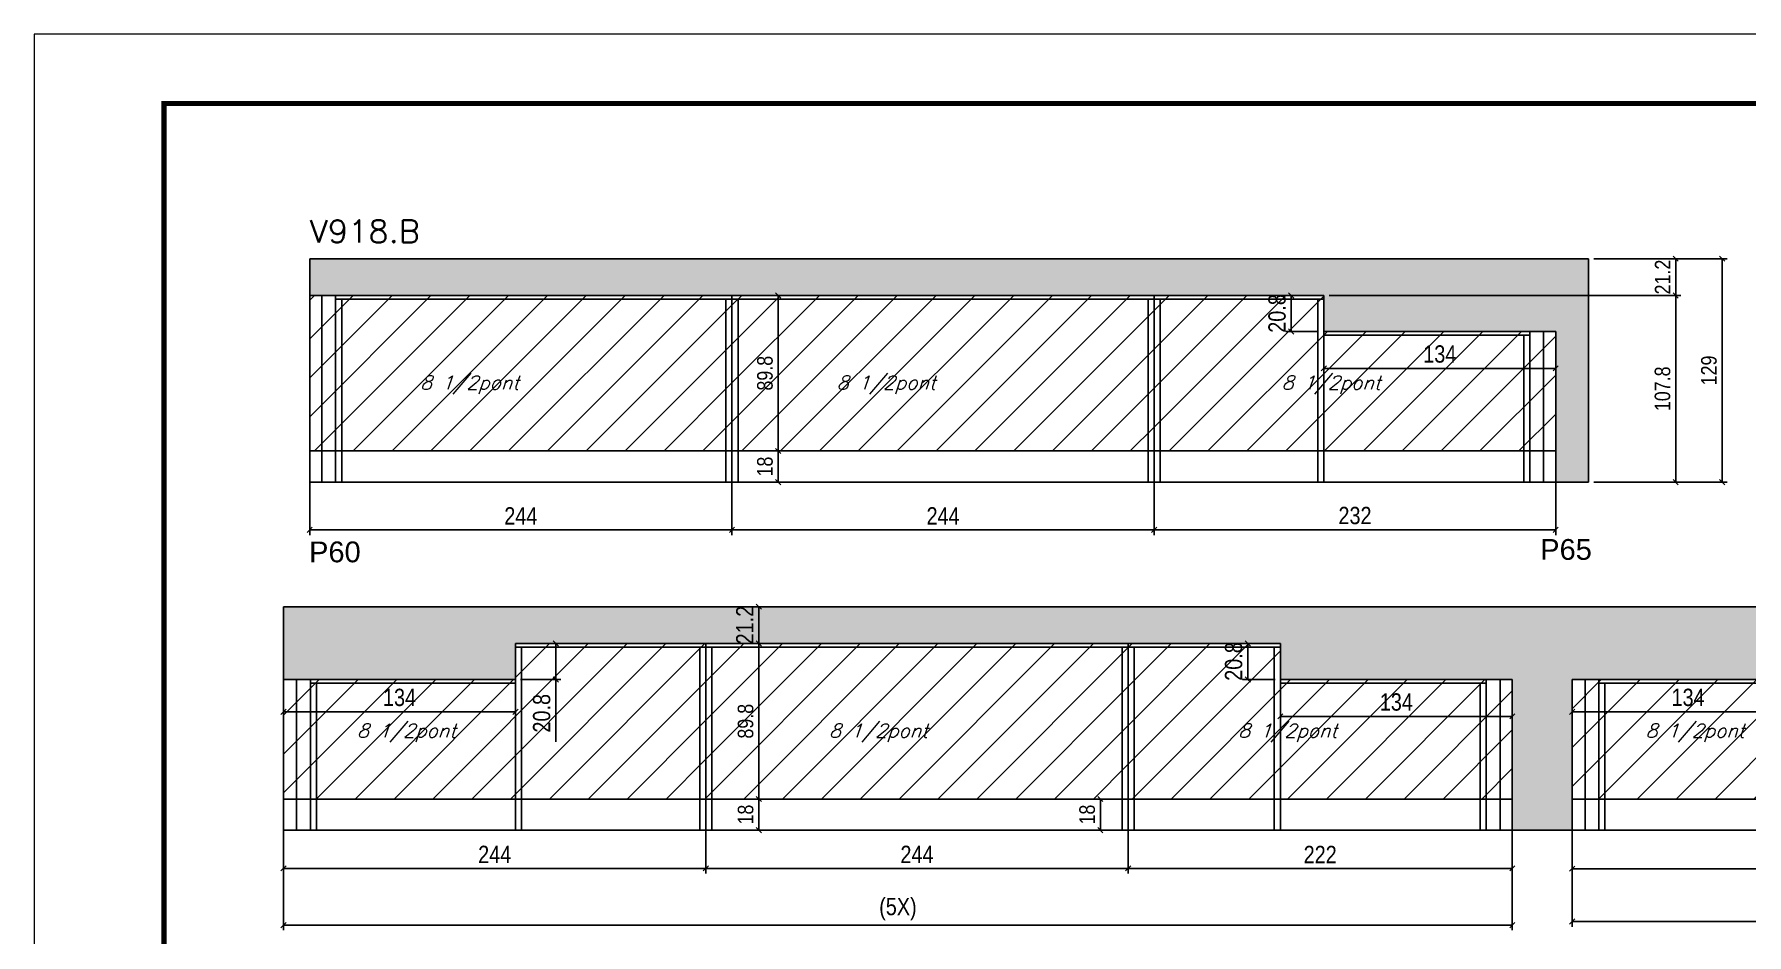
# Model space of a CAD drawing. Extents: x -20960 to -5926, y -2106 to 21915.
# Drawn here: x -12207 to -11217, y 14504 to 15024 of the extents above; entities that cross this region are included whole.
import ezdxf

# ---------------------------------------------------------------- set-up
doc = ezdxf.new("R2010")
doc.units = 0
doc.linetypes.add('DASHED', pattern=[0.75, 0.5, -0.25])
for name, color, linetype in [('5', 5, 'Continuous'), ('COTA', 241, 'Continuous'), ('Painéis', 200, 'Continuous'), ('Reaproveitamento', 251, 'Continuous'), ('SARR_2.2x7', 40, 'Continuous'), ('SARR_3.5x7', 81, 'Continuous'), ('texto', 7, 'Continuous')]:
    doc.layers.add(name, color=color, linetype=linetype)
for name, color, linetype, lineweight in [('Folhas', 255, 'Continuous', 9), ('SARRAFO DE PRESSAO', 251, 'DASHED', 9), ('Texto Seção', 7, 'Continuous', 15)]:
    doc.layers.add(name, color=color, linetype=linetype, lineweight=lineweight)
doc.styles.add('COTA TECNICA', font='techl___.ttf', dxfattribs={"height": 10})
doc.styles.add('COTA TECNICA-50', font='techl___.ttf', dxfattribs={"height": 9})
doc.styles.add('REGUA-120', font='ROMANS.shx', dxfattribs={"height": 15})
doc.styles.add('Romans', font='romans.shx')
doc.styles.get("Standard").update_dxf_attribs({"font": 'arial.ttf'})
doc.dimstyles.new('COTA PAINEL-50', dxfattribs={"dimtxt": 9, "dimasz": 3, "dimexe": 3, "dimexo": 3, "dimgap": 3, "dimtad": 1, "dimdec": 1, "dimzin": 12, "dimdsep": 46, "dimtxsty": 'COTA TECNICA-50', "dimblk1": 'OBLIQUE', "dimblk2": 'OBLIQUE', "dimsah": 1, "dimcen": 0.9, "dimclrd": 4, "dimclre": 4, "dimclrt": 240, "dimadec": 1, "dimazin": 3, "dimtfac": 1, "dimtdec": 1, "dimtmove": 0, "dimatfit": 3, "dimfxl": 1, "dimtolj": 1, "dimtzin": 12, "dimarcsym": 0})
doc.dimstyles.new('PAINEL', dxfattribs={"dimtxt": 10, "dimasz": 3, "dimexe": 3, "dimexo": 3, "dimgap": 3, "dimtad": 1, "dimdec": 1, "dimzin": 12, "dimdsep": 46, "dimtxsty": 'COTA TECNICA', "dimblk1": 'OBLIQUE', "dimblk2": 'OBLIQUE', "dimsah": 1, "dimcen": 0.9, "dimclrd": 4, "dimclre": 4, "dimclrt": 240, "dimadec": 1, "dimazin": 3, "dimtfac": 1, "dimtdec": 1, "dimtmove": 0, "dimatfit": 3, "dimfxl": 1, "dimtolj": 1, "dimtzin": 12, "dimarcsym": 0})

# ---------------------------------------------------------------- blocks, each defined once
blk = doc.blocks.new('9999999999')
at = {"layer": 'Folhas'}
blk.add_lwpolyline([(98138.98, 34190.21), (99623.98, 34190.21), (99623.98, 35240.21), (98138.98, 35240.21)], close=True, dxfattribs=at)
at = {"layer": 'Folhas', "color": 30, "const_width": 3}
blk.add_lwpolyline([(98213.98, 34230.21), (99583.98, 34230.21), (99583.98, 35200.21), (98213.98, 35200.21)], close=True, dxfattribs=at)
blk = doc.blocks.new('_Oblique')
at = {"color": 0, "linetype": 'ByBlock', "lineweight": -2}
blk.add_line((-0.5, -0.5), (0.5, 0.5), dxfattribs=at)
blk = doc.blocks.new('*D622')
at = {"layer": 'COTA', "color": 4, "lineweight": -2, "ltscale": 25, "transparency": 16777216}
for p, q in [((-11803.84, 14784.37), (-11803.84, 14734.83)), ((-12047.84, 14780.37), (-12047.84, 14734.83)), ((-12047.84, 14737.83), (-11803.84, 14737.83))]:
    blk.add_line(p, q, dxfattribs=at)
at = {"layer": 'Defpoints', "color": 0, "ltscale": 25, "transparency": 16777216}
for p in [(-11803.84, 14787.37), (-12047.84, 14783.37), (-11803.84, 14737.83)]:
    blk.add_point(p, dxfattribs=at)
at = {"layer": 'COTA', "color": 4, "lineweight": -2, "ltscale": 25, "transparency": 16777216, "xscale": 3, "yscale": 3, "zscale": 3, "rotation": 180}
blk.add_blockref('_Oblique', (-12047.84, 14737.83), dxfattribs=at)
at = {"layer": 'COTA', "color": 4, "lineweight": -2, "ltscale": 25, "transparency": 16777216, "xscale": 3, "yscale": 3, "zscale": 3}
blk.add_blockref('_Oblique', (-11803.84, 14737.83), dxfattribs=at)
at = {"layer": 'COTA', "color": 240, "ltscale": 25, "transparency": 16777216, "insert": (-11925.84, 14745.91), "char_height": 10, "attachment_point": 5, "style": 'COTA TECNICA'}
blk.add_mtext('\\A1;244', dxfattribs=at)
blk = doc.blocks.new('*D623')
at = {"layer": 'COTA', "color": 4, "lineweight": -2, "ltscale": 25, "transparency": 16777216}
for p, q in [((-11803.84, 14784.37), (-11803.84, 14734.83)), ((-11559.84, 14784.37), (-11559.84, 14734.83)), ((-11803.84, 14737.83), (-11559.84, 14737.83))]:
    blk.add_line(p, q, dxfattribs=at)
at = {"layer": 'Defpoints', "color": 0, "ltscale": 25, "transparency": 16777216}
for p in [(-11803.84, 14787.37), (-11559.84, 14787.37), (-11559.84, 14737.83)]:
    blk.add_point(p, dxfattribs=at)
at = {"layer": 'COTA', "color": 4, "lineweight": -2, "ltscale": 25, "transparency": 16777216, "xscale": 3, "yscale": 3, "zscale": 3, "rotation": 180}
blk.add_blockref('_Oblique', (-11803.84, 14737.83), dxfattribs=at)
at = {"layer": 'COTA', "color": 4, "lineweight": -2, "ltscale": 25, "transparency": 16777216, "xscale": 3, "yscale": 3, "zscale": 3}
blk.add_blockref('_Oblique', (-11559.84, 14737.83), dxfattribs=at)
at = {"layer": 'COTA', "color": 240, "ltscale": 25, "transparency": 16777216, "insert": (-11681.84, 14745.91), "char_height": 10, "attachment_point": 5, "style": 'COTA TECNICA'}
blk.add_mtext('\\A1;244', dxfattribs=at)
blk = doc.blocks.new('*D624')
at = {"layer": 'COTA', "color": 4, "lineweight": -2, "ltscale": 25, "transparency": 16777216}
for p, q in [((-11559.84, 14784.37), (-11559.84, 14734.83)), ((-11327.84, 14780.37), (-11327.84, 14734.83)), ((-11559.84, 14737.83), (-11327.84, 14737.83))]:
    blk.add_line(p, q, dxfattribs=at)
at = {"layer": 'Defpoints', "color": 0, "ltscale": 25, "transparency": 16777216}
for p in [(-11559.84, 14787.37), (-11327.84, 14783.37), (-11327.84, 14737.83)]:
    blk.add_point(p, dxfattribs=at)
at = {"layer": 'COTA', "color": 4, "lineweight": -2, "ltscale": 25, "transparency": 16777216, "xscale": 3, "yscale": 3, "zscale": 3, "rotation": 180}
blk.add_blockref('_Oblique', (-11559.84, 14737.83), dxfattribs=at)
at = {"layer": 'COTA', "color": 4, "lineweight": -2, "ltscale": 25, "transparency": 16777216, "xscale": 3, "yscale": 3, "zscale": 3}
blk.add_blockref('_Oblique', (-11327.84, 14737.83), dxfattribs=at)
at = {"layer": 'COTA', "color": 240, "ltscale": 25, "transparency": 16777216, "insert": (-11443.84, 14746.05), "char_height": 10, "attachment_point": 5, "style": 'COTA TECNICA'}
blk.add_mtext('\\A1;232', dxfattribs=at)
blk = doc.blocks.new('*D625')
at = {"layer": 'COTA', "color": 4, "lineweight": -2, "ltscale": 25, "transparency": 16777216}
for p, q in [((-12062.94, 14597.45), (-12062.94, 14539.4)), ((-11818.94, 14597.45), (-11818.94, 14539.4)), ((-12062.94, 14542.4), (-11818.94, 14542.4))]:
    blk.add_line(p, q, dxfattribs=at)
at = {"layer": 'Defpoints', "color": 0, "ltscale": 25, "transparency": 16777216}
for p in [(-12062.94, 14600.45), (-11818.94, 14600.45), (-11818.94, 14542.4)]:
    blk.add_point(p, dxfattribs=at)
at = {"layer": 'COTA', "color": 4, "lineweight": -2, "ltscale": 25, "transparency": 16777216, "xscale": 3, "yscale": 3, "zscale": 3, "rotation": 180}
blk.add_blockref('_Oblique', (-12062.94, 14542.4), dxfattribs=at)
at = {"layer": 'COTA', "color": 4, "lineweight": -2, "ltscale": 25, "transparency": 16777216, "xscale": 3, "yscale": 3, "zscale": 3}
blk.add_blockref('_Oblique', (-11818.94, 14542.4), dxfattribs=at)
at = {"layer": 'COTA', "color": 240, "ltscale": 25, "transparency": 16777216, "insert": (-11940.94, 14550.47), "char_height": 10, "attachment_point": 5, "style": 'COTA TECNICA'}
blk.add_mtext('\\A1;244', dxfattribs=at)
blk = doc.blocks.new('*D628')
at = {"layer": 'COTA', "color": 4, "lineweight": -2, "ltscale": 25, "transparency": 16777216}
for p, q in [((-11818.94, 14597.45), (-11818.94, 14539.4)), ((-11574.94, 14597.45), (-11574.94, 14539.4)), ((-11818.94, 14542.4), (-11574.94, 14542.4))]:
    blk.add_line(p, q, dxfattribs=at)
at = {"layer": 'Defpoints', "color": 0, "ltscale": 25, "transparency": 16777216}
for p in [(-11818.94, 14600.45), (-11574.94, 14600.45), (-11574.94, 14542.4)]:
    blk.add_point(p, dxfattribs=at)
at = {"layer": 'COTA', "color": 4, "lineweight": -2, "ltscale": 25, "transparency": 16777216, "xscale": 3, "yscale": 3, "zscale": 3, "rotation": 180}
blk.add_blockref('_Oblique', (-11818.94, 14542.4), dxfattribs=at)
at = {"layer": 'COTA', "color": 4, "lineweight": -2, "ltscale": 25, "transparency": 16777216, "xscale": 3, "yscale": 3, "zscale": 3}
blk.add_blockref('_Oblique', (-11574.94, 14542.4), dxfattribs=at)
at = {"layer": 'COTA', "color": 240, "ltscale": 25, "transparency": 16777216, "insert": (-11696.94, 14550.47), "char_height": 10, "attachment_point": 5, "style": 'COTA TECNICA'}
blk.add_mtext('\\A1;244', dxfattribs=at)
blk = doc.blocks.new('*D629')
at = {"layer": 'COTA', "color": 4, "lineweight": -2, "ltscale": 25, "transparency": 16777216}
for p, q in [((-11461.84, 14849.37), (-11461.84, 14828.08)), ((-11327.84, 14849.37), (-11327.84, 14828.08)), ((-11461.84, 14831.08), (-11327.84, 14831.08))]:
    blk.add_line(p, q, dxfattribs=at)
at = {"layer": 'Defpoints', "color": 0, "ltscale": 25, "transparency": 16777216}
for p in [(-11461.84, 14852.37), (-11327.84, 14852.37), (-11327.84, 14831.08)]:
    blk.add_point(p, dxfattribs=at)
at = {"layer": 'COTA', "color": 4, "lineweight": -2, "ltscale": 25, "transparency": 16777216, "xscale": 3, "yscale": 3, "zscale": 3, "rotation": 180}
blk.add_blockref('_Oblique', (-11461.84, 14831.08), dxfattribs=at)
at = {"layer": 'COTA', "color": 4, "lineweight": -2, "ltscale": 25, "transparency": 16777216, "xscale": 3, "yscale": 3, "zscale": 3}
blk.add_blockref('_Oblique', (-11327.84, 14831.08), dxfattribs=at)
at = {"layer": 'COTA', "color": 240, "ltscale": 25, "transparency": 16777216, "insert": (-11394.84, 14839.3), "char_height": 10, "attachment_point": 5, "style": 'COTA TECNICA'}
blk.add_mtext('\\A1;134', dxfattribs=at)
blk = doc.blocks.new('*D630')
at = {"layer": 'COTA', "color": 4, "lineweight": -2, "ltscale": 25, "transparency": 16777216}
for p, q in [((-12062.94, 14648.45), (-12062.94, 14629.83)), ((-11928.94, 14648.45), (-11928.94, 14629.83)), ((-12062.94, 14632.83), (-11928.94, 14632.83))]:
    blk.add_line(p, q, dxfattribs=at)
at = {"layer": 'Defpoints', "color": 0, "ltscale": 25, "transparency": 16777216}
for p in [(-12062.94, 14651.45), (-11928.94, 14651.45), (-11928.94, 14632.83)]:
    blk.add_point(p, dxfattribs=at)
at = {"layer": 'COTA', "color": 4, "lineweight": -2, "ltscale": 25, "transparency": 16777216, "xscale": 3, "yscale": 3, "zscale": 3, "rotation": 180}
blk.add_blockref('_Oblique', (-12062.94, 14632.83), dxfattribs=at)
at = {"layer": 'COTA', "color": 4, "lineweight": -2, "ltscale": 25, "transparency": 16777216, "xscale": 3, "yscale": 3, "zscale": 3}
blk.add_blockref('_Oblique', (-11928.94, 14632.83), dxfattribs=at)
at = {"layer": 'COTA', "color": 240, "ltscale": 25, "transparency": 16777216, "insert": (-11995.94, 14641.05), "char_height": 10, "attachment_point": 5, "style": 'COTA TECNICA'}
blk.add_mtext('\\A1;134', dxfattribs=at)
blk = doc.blocks.new('*D631')
at = {"layer": 'COTA', "color": 4, "lineweight": -2, "ltscale": 25, "transparency": 16777216}
for p, q in [((-11464.84, 14873.17), (-11483.7, 14873.17)), ((-11480.7, 14873.17), (-11480.7, 14852.37)), ((-11464.84, 14852.37), (-11483.7, 14852.37))]:
    blk.add_line(p, q, dxfattribs=at)
at = {"layer": 'Defpoints', "color": 0, "ltscale": 25, "transparency": 16777216}
for p in [(-11461.84, 14873.17), (-11480.7, 14852.37), (-11461.84, 14852.37)]:
    blk.add_point(p, dxfattribs=at)
at = {"layer": 'COTA', "color": 4, "lineweight": -2, "ltscale": 25, "transparency": 16777216, "xscale": 3, "yscale": 3, "zscale": 3}
for p, rotation in [((-11480.7, 14873.17), 90), ((-11480.7, 14852.37), 270)]:
    blk.add_blockref('_Oblique', p, dxfattribs=dict(at, rotation=rotation))
at = {"layer": 'COTA', "color": 240, "ltscale": 25, "transparency": 16777216, "insert": (-11488.83, 14862.77), "char_height": 10, "attachment_point": 5, "rotation": 90, "style": 'COTA TECNICA'}
blk.add_mtext('\\A1;20.8', dxfattribs=at)
blk = doc.blocks.new('*D632')
at = {"layer": 'COTA', "color": 4, "lineweight": -2, "ltscale": 25, "transparency": 16777216}
for p, q in [((-11925.94, 14672.25), (-11902.63, 14672.25)), ((-11905.63, 14672.25), (-11905.63, 14651.45)), ((-11925.94, 14651.45), (-11902.63, 14651.45)), ((-11905.63, 14651.45), (-11905.63, 14615.41))]:
    blk.add_line(p, q, dxfattribs=at)
at = {"layer": 'Defpoints', "color": 0, "ltscale": 25, "transparency": 16777216}
for p in [(-11928.94, 14672.25), (-11928.94, 14651.45), (-11905.63, 14651.45)]:
    blk.add_point(p, dxfattribs=at)
at = {"layer": 'COTA', "color": 4, "lineweight": -2, "ltscale": 25, "transparency": 16777216, "xscale": 3, "yscale": 3, "zscale": 3}
for p, rotation in [((-11905.63, 14672.25), 90), ((-11905.63, 14651.45), 270)]:
    blk.add_blockref('_Oblique', p, dxfattribs=dict(at, rotation=rotation))
at = {"layer": 'COTA', "color": 240, "ltscale": 25, "transparency": 16777216, "insert": (-11913.76, 14631.93), "char_height": 10, "attachment_point": 5, "rotation": 90, "style": 'COTA TECNICA'}
blk.add_mtext('\\A1;20.8', dxfattribs=at)
blk = doc.blocks.new('*D633')
at = {"layer": 'COTA', "color": 4, "lineweight": -2, "ltscale": 25, "transparency": 16777216}
for p, q in [((-11574.94, 14597.45), (-11574.94, 14539.4)), ((-11352.94, 14561.45), (-11352.94, 14539.4)), ((-11574.94, 14542.4), (-11352.94, 14542.4))]:
    blk.add_line(p, q, dxfattribs=at)
at = {"layer": 'Defpoints', "color": 0, "ltscale": 25, "transparency": 16777216}
for p in [(-11574.94, 14600.45), (-11352.94, 14564.45), (-11352.94, 14542.4)]:
    blk.add_point(p, dxfattribs=at)
at = {"layer": 'COTA', "color": 4, "lineweight": -2, "ltscale": 25, "transparency": 16777216, "xscale": 3, "yscale": 3, "zscale": 3, "rotation": 180}
blk.add_blockref('_Oblique', (-11574.94, 14542.4), dxfattribs=at)
at = {"layer": 'COTA', "color": 4, "lineweight": -2, "ltscale": 25, "transparency": 16777216, "xscale": 3, "yscale": 3, "zscale": 3}
blk.add_blockref('_Oblique', (-11352.94, 14542.4), dxfattribs=at)
at = {"layer": 'COTA', "color": 240, "ltscale": 25, "transparency": 16777216, "insert": (-11463.94, 14550.4), "char_height": 10, "attachment_point": 5, "style": 'COTA TECNICA'}
blk.add_mtext('\\A1;222', dxfattribs=at)
blk = doc.blocks.new('*D634')
at = {"layer": 'COTA', "color": 4, "lineweight": -2, "ltscale": 25, "transparency": 16777216}
for p, q in [((-11486.94, 14648.45), (-11486.94, 14627.16)), ((-11352.94, 14648.46), (-11352.94, 14627.16)), ((-11486.94, 14630.16), (-11352.94, 14630.16))]:
    blk.add_line(p, q, dxfattribs=at)
at = {"layer": 'Defpoints', "color": 0, "ltscale": 25, "transparency": 16777216}
for p in [(-11486.94, 14651.45), (-11352.94, 14651.46), (-11352.94, 14630.16)]:
    blk.add_point(p, dxfattribs=at)
at = {"layer": 'COTA', "color": 4, "lineweight": -2, "ltscale": 25, "transparency": 16777216, "xscale": 3, "yscale": 3, "zscale": 3, "rotation": 180}
blk.add_blockref('_Oblique', (-11486.94, 14630.16), dxfattribs=at)
at = {"layer": 'COTA', "color": 4, "lineweight": -2, "ltscale": 25, "transparency": 16777216, "xscale": 3, "yscale": 3, "zscale": 3}
blk.add_blockref('_Oblique', (-11352.94, 14630.16), dxfattribs=at)
at = {"layer": 'COTA', "color": 240, "ltscale": 25, "transparency": 16777216, "insert": (-11419.94, 14638.38), "char_height": 10, "attachment_point": 5, "style": 'COTA TECNICA'}
blk.add_mtext('\\A1;134', dxfattribs=at)
blk = doc.blocks.new('*D635')
at = {"layer": 'COTA', "color": 4, "lineweight": -2, "ltscale": 25, "transparency": 16777216}
for p, q in [((-11489.94, 14672.25), (-11508.8, 14672.25)), ((-11505.8, 14672.25), (-11505.8, 14651.45)), ((-11489.94, 14651.45), (-11508.8, 14651.45))]:
    blk.add_line(p, q, dxfattribs=at)
at = {"layer": 'Defpoints', "color": 0, "ltscale": 25, "transparency": 16777216}
for p in [(-11486.94, 14672.25), (-11505.8, 14651.45), (-11486.94, 14651.45)]:
    blk.add_point(p, dxfattribs=at)
at = {"layer": 'COTA', "color": 4, "lineweight": -2, "ltscale": 25, "transparency": 16777216, "xscale": 3, "yscale": 3, "zscale": 3}
for p, rotation in [((-11505.8, 14672.25), 90), ((-11505.8, 14651.45), 270)]:
    blk.add_blockref('_Oblique', p, dxfattribs=dict(at, rotation=rotation))
at = {"layer": 'COTA', "color": 240, "ltscale": 25, "transparency": 16777216, "insert": (-11513.93, 14661.85), "char_height": 10, "attachment_point": 5, "rotation": 90, "style": 'COTA TECNICA'}
blk.add_mtext('\\A1;20.8', dxfattribs=at)
blk = doc.blocks.new('*D626')
at = {"layer": 'COTA', "color": 4, "lineweight": -2, "ltscale": 25, "transparency": 16777216}
for p, q in [((-11318.37, 14597.45), (-11318.37, 14539.23)), ((-11074.37, 14583.46), (-11074.37, 14539.23)), ((-11318.37, 14542.23), (-11074.37, 14542.23))]:
    blk.add_line(p, q, dxfattribs=at)
at = {"layer": 'Defpoints', "color": 0, "ltscale": 25, "transparency": 16777216}
for p in [(-11318.37, 14600.45), (-11074.37, 14586.46), (-11074.37, 14542.23)]:
    blk.add_point(p, dxfattribs=at)
at = {"layer": 'COTA', "color": 4, "lineweight": -2, "ltscale": 25, "transparency": 16777216, "xscale": 3, "yscale": 3, "zscale": 3, "rotation": 180}
blk.add_blockref('_Oblique', (-11318.37, 14542.23), dxfattribs=at)
at = {"layer": 'COTA', "color": 4, "lineweight": -2, "ltscale": 25, "transparency": 16777216, "xscale": 3, "yscale": 3, "zscale": 3}
blk.add_blockref('_Oblique', (-11074.37, 14542.23), dxfattribs=at)
at = {"layer": 'COTA', "color": 240, "ltscale": 25, "transparency": 16777216, "insert": (-11196.37, 14550.3), "char_height": 10, "attachment_point": 5, "style": 'COTA TECNICA'}
blk.add_mtext('\\A1;244', dxfattribs=at)
blk = doc.blocks.new('*D636')
at = {"layer": 'COTA', "color": 4, "lineweight": -2, "ltscale": 25, "transparency": 16777216}
for p, q in [((-11318.37, 14648.45), (-11318.37, 14629.83)), ((-11184.37, 14648.45), (-11184.37, 14629.83)), ((-11318.37, 14632.83), (-11184.37, 14632.83))]:
    blk.add_line(p, q, dxfattribs=at)
at = {"layer": 'Defpoints', "color": 0, "ltscale": 25, "transparency": 16777216}
for p in [(-11318.37, 14651.45), (-11184.37, 14651.45), (-11184.37, 14632.83)]:
    blk.add_point(p, dxfattribs=at)
at = {"layer": 'COTA', "color": 4, "lineweight": -2, "ltscale": 25, "transparency": 16777216, "xscale": 3, "yscale": 3, "zscale": 3, "rotation": 180}
blk.add_blockref('_Oblique', (-11318.37, 14632.83), dxfattribs=at)
at = {"layer": 'COTA', "color": 4, "lineweight": -2, "ltscale": 25, "transparency": 16777216, "xscale": 3, "yscale": 3, "zscale": 3}
blk.add_blockref('_Oblique', (-11184.37, 14632.83), dxfattribs=at)
at = {"layer": 'COTA', "color": 240, "ltscale": 25, "transparency": 16777216, "insert": (-11251.37, 14641.05), "char_height": 10, "attachment_point": 5, "style": 'COTA TECNICA'}
blk.add_mtext('\\A1;134', dxfattribs=at)
blk = doc.blocks.new('*D638')
at = {"layer": 'COTA', "color": 4, "lineweight": -2, "ltscale": 25, "transparency": 16777216}
for p, q in [((-11352.94, 14597.45), (-11352.94, 14506.65)), ((-12062.94, 14561.45), (-12062.94, 14506.65)), ((-12062.94, 14509.65), (-11352.94, 14509.65))]:
    blk.add_line(p, q, dxfattribs=at)
at = {"layer": 'Defpoints', "color": 0, "ltscale": 25, "transparency": 16777216}
for p in [(-11352.94, 14600.45), (-12062.94, 14564.45), (-11352.94, 14509.65)]:
    blk.add_point(p, dxfattribs=at)
at = {"layer": 'COTA', "color": 4, "lineweight": -2, "ltscale": 25, "transparency": 16777216, "xscale": 3, "yscale": 3, "zscale": 3, "rotation": 180}
blk.add_blockref('_Oblique', (-12062.94, 14509.65), dxfattribs=at)
at = {"layer": 'COTA', "color": 4, "lineweight": -2, "ltscale": 25, "transparency": 16777216, "xscale": 3, "yscale": 3, "zscale": 3}
blk.add_blockref('_Oblique', (-11352.94, 14509.65), dxfattribs=at)
at = {"layer": 'COTA', "color": 240, "ltscale": 25, "transparency": 16777216, "insert": (-11707.94, 14518.87), "char_height": 10, "attachment_point": 5, "style": 'COTA TECNICA'}
blk.add_mtext('\\A1;(5X)', dxfattribs=at)
blk = doc.blocks.new('*D639')
at = {"layer": 'COTA', "color": 4, "lineweight": -2, "ltscale": 25, "transparency": 16777216}
for p, q in [((-11791.36, 14693.45), (-11791.36, 14693.45)), ((-11788.36, 14672.25), (-11788.36, 14693.45)), ((-11815.94, 14672.25), (-11785.36, 14672.25))]:
    blk.add_line(p, q, dxfattribs=at)
at = {"layer": 'Defpoints', "color": 0, "ltscale": 25, "transparency": 16777216}
for p in [(-11788.36, 14693.45), (-11788.36, 14693.45), (-11818.94, 14672.25)]:
    blk.add_point(p, dxfattribs=at)
at = {"layer": 'COTA', "color": 4, "lineweight": -2, "ltscale": 25, "transparency": 16777216, "xscale": 3, "yscale": 3, "zscale": 3}
for p, rotation in [((-11788.36, 14693.45), 90), ((-11788.36, 14672.25), 270)]:
    blk.add_blockref('_Oblique', p, dxfattribs=dict(at, rotation=rotation))
at = {"layer": 'COTA', "color": 240, "ltscale": 25, "transparency": 16777216, "insert": (-11796.42, 14682.85), "char_height": 10, "attachment_point": 5, "rotation": 90, "style": 'COTA TECNICA'}
blk.add_mtext('\\A1;21.2', dxfattribs=at)
blk = doc.blocks.new('*D646')
at = {"layer": 'COTA', "color": 4, "lineweight": -2, "transparency": 16777216}
for p, q in [((-11318.37, 14561.45), (-11318.37, 14508.69)), ((-10864.87, 14561.45), (-10864.87, 14508.69)), ((-11318.37, 14511.69), (-10864.87, 14511.69))]:
    blk.add_line(p, q, dxfattribs=at)
at = {"layer": 'Defpoints', "color": 0, "transparency": 16777216}
for p in [(-11318.37, 14564.45), (-10864.87, 14564.45), (-10864.87, 14511.69)]:
    blk.add_point(p, dxfattribs=at)
at = {"layer": 'COTA', "color": 4, "lineweight": -2, "transparency": 16777216, "xscale": 3, "yscale": 3, "zscale": 3, "rotation": 180}
blk.add_blockref('_Oblique', (-11318.37, 14511.69), dxfattribs=at)
at = {"layer": 'COTA', "color": 4, "lineweight": -2, "transparency": 16777216, "xscale": 3, "yscale": 3, "zscale": 3}
blk.add_blockref('_Oblique', (-10864.87, 14511.69), dxfattribs=at)
at = {"layer": 'COTA', "color": 240, "transparency": 16777216, "insert": (-11091.62, 14519.39), "char_height": 9, "attachment_point": 5, "style": 'COTA TECNICA-50'}
blk.add_mtext('\\A1;453.5', dxfattribs=at)
blk = doc.blocks.new('*D648')
at = {"layer": 'COTA', "color": 4, "lineweight": -2, "transparency": 16777216}
for p, q in [((-11458.84, 14873.17), (-11255.5, 14873.17)), ((-11258.5, 14765.37), (-11258.5, 14873.17)), ((-11305.84, 14765.37), (-11255.5, 14765.37))]:
    blk.add_line(p, q, dxfattribs=at)
at = {"layer": 'Defpoints', "color": 0, "transparency": 16777216}
for p in [(-11461.84, 14873.17), (-11258.5, 14873.17), (-11308.84, 14765.37)]:
    blk.add_point(p, dxfattribs=at)
at = {"layer": 'COTA', "color": 4, "lineweight": -2, "transparency": 16777216, "xscale": 3, "yscale": 3, "zscale": 3}
for p, rotation in [((-11258.5, 14873.17), 90), ((-11258.5, 14765.37), 270)]:
    blk.add_blockref('_Oblique', p, dxfattribs=dict(at, rotation=rotation))
at = {"layer": 'COTA', "color": 240, "transparency": 16777216, "insert": (-11266.11, 14819.27), "char_height": 9, "attachment_point": 5, "rotation": 90, "style": 'COTA TECNICA-50'}
blk.add_mtext('\\A1;107.8', dxfattribs=at)
blk = doc.blocks.new('*D649')
at = {"layer": 'COTA', "color": 4, "lineweight": -2, "transparency": 16777216}
for p, q in [((-11305.84, 14894.37), (-11255.5, 14894.37)), ((-11258.5, 14873.17), (-11258.5, 14894.37)), ((-11458.84, 14873.17), (-11255.5, 14873.17))]:
    blk.add_line(p, q, dxfattribs=at)
at = {"layer": 'Defpoints', "color": 0, "transparency": 16777216}
for p in [(-11308.84, 14894.37), (-11258.5, 14894.37), (-11461.84, 14873.17)]:
    blk.add_point(p, dxfattribs=at)
at = {"layer": 'COTA', "color": 4, "lineweight": -2, "transparency": 16777216, "xscale": 3, "yscale": 3, "zscale": 3}
for p, rotation in [((-11258.5, 14894.37), 90), ((-11258.5, 14873.17), 270)]:
    blk.add_blockref('_Oblique', p, dxfattribs=dict(at, rotation=rotation))
at = {"layer": 'COTA', "color": 240, "transparency": 16777216, "insert": (-11266.05, 14883.77), "char_height": 9, "attachment_point": 5, "rotation": 90, "style": 'COTA TECNICA-50'}
blk.add_mtext('\\A1;21.2', dxfattribs=at)
blk = doc.blocks.new('*D650')
at = {"layer": 'COTA', "color": 4, "lineweight": -2, "transparency": 16777216}
for p, q in [((-11305.84, 14894.37), (-11228.71, 14894.37)), ((-11231.71, 14765.37), (-11231.71, 14894.37)), ((-11305.84, 14765.37), (-11228.71, 14765.37))]:
    blk.add_line(p, q, dxfattribs=at)
at = {"layer": 'Defpoints', "color": 0, "transparency": 16777216}
for p in [(-11308.84, 14894.37), (-11231.71, 14894.37), (-11308.84, 14765.37)]:
    blk.add_point(p, dxfattribs=at)
at = {"layer": 'COTA', "color": 4, "lineweight": -2, "transparency": 16777216, "xscale": 3, "yscale": 3, "zscale": 3}
for p, rotation in [((-11231.71, 14894.37), 90), ((-11231.71, 14765.37), 270)]:
    blk.add_blockref('_Oblique', p, dxfattribs=dict(at, rotation=rotation))
at = {"layer": 'COTA', "color": 240, "transparency": 16777216, "insert": (-11239.29, 14829.87), "char_height": 9, "attachment_point": 5, "rotation": 90, "style": 'COTA TECNICA-50'}
blk.add_mtext('\\A1;129', dxfattribs=at)
blk = doc.blocks.new('*D651')
at = {"layer": 'COTA', "color": 4, "lineweight": -2, "transparency": 16777216}
for p, q in [((-11797.34, 14783.37), (-11774.16, 14783.37)), ((-11777.16, 14765.37), (-11777.16, 14783.37)), ((-11797.34, 14765.37), (-11774.16, 14765.37))]:
    blk.add_line(p, q, dxfattribs=at)
at = {"layer": 'Defpoints', "color": 0, "transparency": 16777216}
for p in [(-11800.34, 14783.37), (-11777.16, 14783.37), (-11800.34, 14765.37)]:
    blk.add_point(p, dxfattribs=at)
at = {"layer": 'COTA', "color": 4, "lineweight": -2, "transparency": 16777216, "xscale": 3, "yscale": 3, "zscale": 3}
for p, rotation in [((-11777.16, 14783.37), 90), ((-11777.16, 14765.37), 270)]:
    blk.add_blockref('_Oblique', p, dxfattribs=dict(at, rotation=rotation))
at = {"layer": 'COTA', "color": 240, "transparency": 16777216, "insert": (-11784.74, 14774.37), "char_height": 9, "attachment_point": 5, "rotation": 90, "style": 'COTA TECNICA-50'}
blk.add_mtext('\\A1;18', dxfattribs=at)
blk = doc.blocks.new('*D652')
at = {"layer": 'COTA', "color": 4, "lineweight": -2, "transparency": 16777216}
for p, q in [((-11815.94, 14672.25), (-11785.36, 14672.25)), ((-11788.36, 14582.45), (-11788.36, 14672.25)), ((-11815.94, 14582.45), (-11785.36, 14582.45))]:
    blk.add_line(p, q, dxfattribs=at)
at = {"layer": 'Defpoints', "color": 0, "transparency": 16777216}
for p in [(-11818.94, 14672.25), (-11788.36, 14672.25), (-11818.94, 14582.45)]:
    blk.add_point(p, dxfattribs=at)
at = {"layer": 'COTA', "color": 4, "lineweight": -2, "transparency": 16777216, "xscale": 3, "yscale": 3, "zscale": 3}
for p, rotation in [((-11788.36, 14672.25), 90), ((-11788.36, 14582.45), 270)]:
    blk.add_blockref('_Oblique', p, dxfattribs=dict(at, rotation=rotation))
at = {"layer": 'COTA', "color": 240, "transparency": 16777216, "insert": (-11795.95, 14627.35), "char_height": 9, "attachment_point": 5, "rotation": 90, "style": 'COTA TECNICA-50'}
blk.add_mtext('\\A1;89.8', dxfattribs=at)
blk = doc.blocks.new('*D653')
at = {"layer": 'COTA', "color": 4, "lineweight": -2, "transparency": 16777216}
for p, q in [((-11581.44, 14582.45), (-11593.98, 14582.45)), ((-11590.98, 14564.46), (-11590.98, 14582.45)), ((-11581.44, 14564.46), (-11593.98, 14564.46))]:
    blk.add_line(p, q, dxfattribs=at)
at = {"layer": 'Defpoints', "color": 0, "transparency": 16777216}
for p in [(-11590.98, 14582.45), (-11578.44, 14582.45), (-11578.44, 14564.46)]:
    blk.add_point(p, dxfattribs=at)
at = {"layer": 'COTA', "color": 4, "lineweight": -2, "transparency": 16777216, "xscale": 3, "yscale": 3, "zscale": 3}
for p, rotation in [((-11590.98, 14582.45), 90), ((-11590.98, 14564.46), 270)]:
    blk.add_blockref('_Oblique', p, dxfattribs=dict(at, rotation=rotation))
at = {"layer": 'COTA', "color": 240, "transparency": 16777216, "insert": (-11598.57, 14573.45), "char_height": 9, "attachment_point": 5, "rotation": 90, "style": 'COTA TECNICA-50'}
blk.add_mtext('\\A1;18', dxfattribs=at)
blk = doc.blocks.new('*D667')
at = {"layer": 'COTA', "color": 4, "lineweight": -2, "transparency": 16777216}
for p, q in [((-11815.94, 14582.45), (-11785.36, 14582.45)), ((-11788.36, 14564.45), (-11788.36, 14582.45)), ((-11815.94, 14564.45), (-11785.36, 14564.45))]:
    blk.add_line(p, q, dxfattribs=at)
at = {"layer": 'Defpoints', "color": 0, "transparency": 16777216}
for p in [(-11818.94, 14582.45), (-11788.36, 14582.45), (-11818.94, 14564.45)]:
    blk.add_point(p, dxfattribs=at)
at = {"layer": 'COTA', "color": 4, "lineweight": -2, "transparency": 16777216, "xscale": 3, "yscale": 3, "zscale": 3}
for p, rotation in [((-11788.36, 14582.45), 90), ((-11788.36, 14564.45), 270)]:
    blk.add_blockref('_Oblique', p, dxfattribs=dict(at, rotation=rotation))
at = {"layer": 'COTA', "color": 240, "transparency": 16777216, "insert": (-11795.94, 14573.45), "char_height": 9, "attachment_point": 5, "rotation": 90, "style": 'COTA TECNICA-50'}
blk.add_mtext('\\A1;18', dxfattribs=at)
blk = doc.blocks.new('*D668')
at = {"layer": 'COTA', "color": 4, "lineweight": -2, "transparency": 16777216}
for p, q in [((-11800.84, 14873.17), (-11774.16, 14873.17)), ((-11777.16, 14783.37), (-11777.16, 14873.17)), ((-11800.84, 14783.37), (-11774.16, 14783.37))]:
    blk.add_line(p, q, dxfattribs=at)
at = {"layer": 'Defpoints', "color": 0, "transparency": 16777216}
for p in [(-11803.84, 14873.17), (-11777.16, 14873.17), (-11803.84, 14783.37)]:
    blk.add_point(p, dxfattribs=at)
at = {"layer": 'COTA', "color": 4, "lineweight": -2, "transparency": 16777216, "xscale": 3, "yscale": 3, "zscale": 3}
for p, rotation in [((-11777.16, 14873.17), 90), ((-11777.16, 14783.37), 270)]:
    blk.add_blockref('_Oblique', p, dxfattribs=dict(at, rotation=rotation))
at = {"layer": 'COTA', "color": 240, "transparency": 16777216, "insert": (-11784.75, 14828.27), "char_height": 9, "attachment_point": 5, "rotation": 90, "style": 'COTA TECNICA-50'}
blk.add_mtext('\\A1;89.8', dxfattribs=at)

msp = doc.modelspace()

# ---------------------------------------------------------------- hatches: boundary and pattern name
at = {"layer": 'COTA', "linetype": 'ByBlock'}
h = msp.add_hatch(dxfattribs=at)
h.set_pattern_fill('AR-CONC', color=256, scale=0.03)
h.set_pattern_definition([(50, (-152479.6997, -9144.981), (5.46554007, -0.47817257), [0.5715, -6.2865]), (355, (-152479.6997, -9144.981), (-1.05730264, 5.73170536), [0.4572, -5.02921753]), (100.4514447, (-152479.244, -9145.021), (4.40823741, 5.25353256), [0.48570026, -5.34270734]), (46.1842, (-152479.7, -9143.457), (8.13237123, -1.26126984), [0.85725, -9.42975]), (96.6355576, (-152479.022, -9143.562), (7.122124, 7.42278374), [0.7285507, -8.01406824]), (351.184151, (-152479.7, -9143.457), (7.122124, 7.42278374), [0.685799, -7.54379196]), (21, (-152478.9377, -9143.838), (4.54843174, -3.06795595), [0.5715, -6.2865]), (326, (-152478.9377, -9143.838), (1.85406085, 5.52563898), [0.4572, -5.0292]), (71.451445, (-152478.5586, -9144.0936), (6.40249258, 2.45768307), [0.48570026, -5.34269813]), (37.5, (-152479.6997, -9144.9809), (0.092658098, 2.536651166), [0, -4.96824, 0, -5.1054, 0, -5.04825]), (7.5, (-152479.6997, -9144.981), (2.004589875, 3.005417245), [0, -2.91084, 0, -4.85394, 0, -1.92405]), (327.5, (-152481.399, -9144.9809), (4.067717855, -0.17186232), [0, -1.905, 0, -5.9436, 0, -7.8867]), (317.5, (-152482.161, -9144.981), (4.44387544, 0.76279473), [0, -2.4765, 0, -3.94716, 0, -5.6007])])
h.paths.add_polyline_path([(-11308.84, 14894.37), (-12047.84, 14894.37), (-12047.84, 14873.17), (-11461.84, 14873.17), (-11461.84, 14852.37), (-11327.84, 14852.37), (-11327.84, 14765.37), (-11308.84, 14765.37)])
h = msp.add_hatch(dxfattribs=at)
h.set_pattern_fill('AR-CONC', color=256, scale=0.03)
h.set_pattern_definition([(50, (-154078.1997, -13739.2813), (5.46554007, -0.47817257), [0.5715, -6.2865]), (355, (-154078.1997, -13739.2813), (-1.05730264, 5.73170536), [0.4572, -5.02921753]), (100.4514447, (-154077.744, -13739.321), (4.40823741, 5.25353256), [0.48570026, -5.34270734]), (46.1842, (-154078.2, -13737.757), (8.13237123, -1.26126984), [0.85725, -9.42975]), (96.6355576, (-154077.522, -13737.8624), (7.122124, 7.42278374), [0.7285507, -8.01406824]), (351.184151, (-154078.2, -13737.757), (7.122124, 7.42278374), [0.685799, -7.54379196]), (21, (-154077.4377, -13738.1383), (4.54843174, -3.06795595), [0.5715, -6.2865]), (326, (-154077.4377, -13738.1383), (1.85406085, 5.52563898), [0.4572, -5.0292]), (71.451445, (-154077.0586, -13738.394), (6.40249258, 2.45768307), [0.48570026, -5.34269813]), (37.5, (-154078.1997, -13739.2813), (0.092658098, 2.536651166), [0, -4.96824, 0, -5.1054, 0, -5.04825]), (7.5, (-154078.1997, -13739.2813), (2.004589875, 3.005417245), [0, -2.91084, 0, -4.85394, 0, -1.92405]), (327.5, (-154079.899, -13739.2813), (4.067717855, -0.17186232), [0, -1.905, 0, -5.9436, 0, -7.8867]), (317.5, (-154080.661, -13739.2813), (4.44387544, 0.76279473), [0, -2.4765, 0, -3.94716, 0, -5.6007])])
h.paths.add_polyline_path([(-11318.37, 14651.45), (-11184.37, 14651.45), (-11184.37, 14672.25), (-10972.87, 14672.26), (-10864.87, 14672.25), (-10864.87, 14693.45), (-10972.87, 14693.45), (-11928.94, 14693.45), (-12062.94, 14693.45), (-12062.94, 14651.45), (-11928.94, 14651.45), (-11928.94, 14672.25), (-11574.94, 14672.25), (-11574.94, 14672.25), (-11486.94, 14672.25), (-11486.94, 14651.45), (-11352.94, 14651.45), (-11352.94, 14564.45), (-11318.37, 14564.45)])
at = {"layer": 'Reaproveitamento', "transparency": 33554684}
h = msp.add_hatch(dxfattribs=at)
h.set_pattern_fill('ANSI31', color=256, scale=5)
h.paths.add_polyline_path([(-11803.84, 14783.37), (-11803.84, 14873.17), (-12047.84, 14873.17), (-12047.84, 14783.37)])
h = msp.add_hatch(dxfattribs=at)
h.set_pattern_fill('ANSI31', color=256, scale=5)
h.paths.add_polyline_path([(-11559.84, 14783.37), (-11559.84, 14873.17), (-11803.84, 14873.17), (-11803.84, 14783.37)])
h = msp.add_hatch(dxfattribs=at)
h.set_pattern_fill('ANSI31', color=256, scale=5)
h.paths.add_polyline_path([(-11327.84, 14783.37), (-11327.84, 14852.37), (-11461.84, 14852.37), (-11461.84, 14873.17), (-11559.84, 14873.17), (-11559.84, 14783.37)])
h = msp.add_hatch(dxfattribs=at)
h.set_pattern_fill('ANSI31', color=256, scale=5)
h.paths.add_polyline_path([(-11818.94, 14582.45), (-11818.94, 14672.25), (-11928.94, 14672.25), (-11928.94, 14651.45), (-12062.94, 14651.45), (-12062.94, 14582.45)])
h = msp.add_hatch(dxfattribs=at)
h.set_pattern_fill('ANSI31', color=256, scale=5)
h.paths.add_polyline_path([(-11818.94, 14672.25), (-11818.94, 14582.45), (-11574.94, 14582.45), (-11574.94, 14672.25)])
h = msp.add_hatch(dxfattribs=at)
h.set_pattern_fill('ANSI31', color=256, scale=5)
h.paths.add_polyline_path([(-11352.94, 14582.45), (-11352.94, 14651.45), (-11486.94, 14651.45), (-11486.94, 14672.25), (-11574.94, 14672.25), (-11574.94, 14582.45)])
h = msp.add_hatch(dxfattribs=at)
h.set_pattern_fill('ANSI31', color=256, scale=5)
h.paths.add_polyline_path([(-11074.37, 14582.45), (-11074.37, 14672.25), (-11184.37, 14672.25), (-11184.37, 14651.45), (-11318.37, 14651.45), (-11318.37, 14582.45)])

# ---------------------------------------------------------------- linework, layer by layer
at = {"layer": 'COTA', "linetype": 'ByBlock'}
for p, q in [((-12047.84, 14894.37), (-11461.84, 14894.37)), ((-12047.84, 14873.17), (-12047.84, 14894.37)), ((-11461.84, 14894.37), (-11327.84, 14894.37)), ((-11327.84, 14894.37), (-11308.84, 14894.37)), ((-11308.84, 14894.37), (-11308.84, 14765.37)), ((-11327.84, 14765.37), (-11308.84, 14765.37)), ((-12062.94, 14693.45), (-11928.94, 14693.45)), ((-12062.94, 14651.45), (-12062.94, 14693.45)), ((-11928.94, 14693.45), (-10972.87, 14693.45)), ((-11352.94, 14564.45), (-11318.37, 14564.45))]:
    msp.add_line(p, q, dxfattribs=at)
at = {"layer": 'Painéis'}
for p, q in [((-12047.84, 14873.17), (-11461.84, 14873.17)), ((-11461.84, 14852.37), (-11327.84, 14852.37)), ((-12047.84, 14783.37), (-11327.84, 14783.37)), ((-12047.84, 14765.37), (-11327.84, 14765.37)), ((-11928.94, 14672.25), (-11574.94, 14672.25)), ((-12062.94, 14651.45), (-11928.94, 14651.45)), ((-11486.94, 14651.45), (-11352.94, 14651.45)), ((-11318.37, 14651.45), (-11184.37, 14651.45)), ((-12062.94, 14582.45), (-11352.94, 14582.45)), ((-11318.37, 14582.45), (-10972.87, 14582.45)), ((-12062.94, 14564.45), (-11352.94, 14564.45)), ((-11318.37, 14564.45), (-10864.87, 14564.45))]:
    msp.add_line(p, q, dxfattribs=at)
at = {"layer": 'Painéis', "ltscale": 25}
for p, q in [((-12047.84, 14765.37), (-12047.84, 14873.17)), ((-11803.84, 14765.37), (-11803.84, 14873.17)), ((-11559.84, 14765.37), (-11559.84, 14873.17)), ((-11461.84, 14873.17), (-11461.84, 14852.37)), ((-11327.84, 14852.37), (-11327.84, 14765.37)), ((-11928.94, 14672.25), (-11928.94, 14651.45)), ((-11818.94, 14672.25), (-11818.94, 14564.45)), ((-11574.94, 14672.25), (-11574.94, 14600.45)), ((-11574.94, 14564.45), (-11574.94, 14672.25)), ((-11574.94, 14672.25), (-11486.94, 14672.25)), ((-11486.94, 14672.25), (-11486.94, 14651.45)), ((-12062.94, 14651.45), (-12062.94, 14564.45)), ((-11352.94, 14651.45), (-11352.94, 14564.45)), ((-11318.37, 14651.45), (-11318.37, 14564.45))]:
    msp.add_line(p, q, dxfattribs=at)
at = {"layer": 'SARR_2.2x7', "linetype": 'Continuous'}
for p, q in [((-12032.84, 14870.97), (-11803.84, 14870.97)), ((-11803.84, 14870.97), (-11559.84, 14870.97)), ((-11559.84, 14870.97), (-11461.84, 14870.97)), ((-11461.84, 14850.17), (-11342.84, 14850.17)), ((-11928.94, 14670.05), (-11818.94, 14670.05)), ((-11818.94, 14670.05), (-11574.94, 14670.05)), ((-11574.94, 14670.05), (-11486.94, 14670.05)), ((-12055.44, 14651.45), (-12055.44, 14582.45)), ((-12047.44, 14649.25), (-11928.94, 14649.25)), ((-11486.94, 14649.25), (-11367.94, 14649.25)), ((-11359.94, 14651.45), (-11359.94, 14582.45)), ((-11310.87, 14651.45), (-11310.87, 14582.45)), ((-11302.87, 14649.25), (-11184.37, 14649.25)), ((-12055.44, 14582.45), (-12055.44, 14564.45)), ((-11359.94, 14582.45), (-11359.94, 14564.45)), ((-11310.87, 14582.45), (-11310.87, 14564.45))]:
    msp.add_line(p, q, dxfattribs=at)
for points in [[(-12040.84, 14783.37), (-12040.84, 14801.37), (-12040.84, 14873.17)], [(-11334.84, 14852.37), (-11334.84, 14801.37), (-11334.84, 14783.37)], [(-12040.84, 14765.37), (-12040.84, 14783.37)], [(-11334.84, 14783.37), (-11334.84, 14765.37)]]:
    msp.add_lwpolyline(points, dxfattribs=at)
at = {"layer": 'SARR_3.5x7'}
for p, q in [((-12032.84, 14765.37), (-12032.84, 14873.17)), ((-12029.34, 14765.37), (-12029.34, 14870.97)), ((-11807.34, 14870.97), (-11807.34, 14765.37)), ((-11803.84, 14870.97), (-11803.84, 14765.37)), ((-11800.34, 14870.97), (-11800.34, 14765.37)), ((-11563.34, 14870.97), (-11563.34, 14765.37)), ((-11559.84, 14870.97), (-11559.84, 14765.37)), ((-11556.34, 14870.97), (-11556.34, 14765.37)), ((-11465.34, 14870.98), (-11465.34, 14765.38)), ((-11461.84, 14870.98), (-11461.84, 14765.38)), ((-11346.34, 14850.17), (-11346.34, 14765.37)), ((-11342.84, 14852.37), (-11342.84, 14765.37)), ((-12032.84, 14765.37), (-12029.34, 14765.37)), ((-11807.34, 14765.37), (-11800.34, 14765.37)), ((-11563.34, 14765.37), (-11556.34, 14765.37)), ((-11465.34, 14765.38), (-11461.84, 14765.38)), ((-11346.34, 14765.37), (-11342.84, 14765.37)), ((-11928.94, 14670.05), (-11928.94, 14564.45)), ((-11925.44, 14670.05), (-11925.44, 14564.45)), ((-11822.44, 14670.05), (-11822.44, 14564.45)), ((-11818.94, 14670.05), (-11818.94, 14564.45)), ((-11815.44, 14670.05), (-11815.44, 14564.45)), ((-11578.44, 14670.05), (-11578.44, 14564.45)), ((-11574.94, 14670.06), (-11574.94, 14564.46)), ((-11571.44, 14670.05), (-11571.44, 14564.45)), ((-11490.44, 14670.06), (-11490.44, 14564.46)), ((-11486.94, 14670.06), (-11486.94, 14564.46)), ((-12047.44, 14651.45), (-12047.44, 14564.45)), ((-12043.94, 14649.25), (-12043.94, 14564.45)), ((-11371.44, 14649.25), (-11371.44, 14564.45)), ((-11367.94, 14651.45), (-11367.94, 14564.45)), ((-11302.87, 14651.45), (-11302.87, 14564.45)), ((-11299.37, 14649.25), (-11299.37, 14564.45)), ((-12047.44, 14564.45), (-12043.94, 14564.45)), ((-11928.94, 14564.45), (-11925.44, 14564.45)), ((-11822.44, 14564.45), (-11815.44, 14564.45)), ((-11578.44, 14564.45), (-11571.44, 14564.45)), ((-11490.44, 14564.46), (-11486.94, 14564.46)), ((-11371.44, 14564.45), (-11367.94, 14564.45)), ((-11302.87, 14564.45), (-11299.37, 14564.45))]:
    msp.add_line(p, q, dxfattribs=at)

# ---------------------------------------------------------------- block references
at = {"layer": 'SARRAFO DE PRESSAO', "color": 6, "linetype": 'ByBlock'}
msp.add_blockref('9999999999', (-110345.98, -20216.26), dxfattribs=at)

# ---------------------------------------------------------------- texts
at = {"layer": '5', "linetype": 'Continuous'}
for s, p in [('P60', (-12048.19, 14719.11)), ('P65', (-11336.8, 14720.53))]:
    msp.add_text(s, height=12, rotation=0.00004, dxfattribs=at).set_placement(p)
at = {"layer": 'texto', "color": 2, "char_height": 8, "attachment_point": 5, "style": 'Romans'}
for insert in [(-11955.48, 14821.51), (-11714.74, 14821.51), (-11457.63, 14821.51), (-11991.93, 14620.59), (-11719.2, 14620.59), (-11482.73, 14620.59), (-11247.36, 14620.59)]:
    msp.add_mtext('{\\Q19;\\C256;8 1/2pont}', dxfattribs=dict(at, insert=insert))
at = {"layer": 'Texto Seção', "style": 'REGUA-120', "width": 1.05}
msp.add_text('V918.B', height=13, dxfattribs=at).set_placement((-12047.86, 14903.64))

# ---------------------------------------------------------------- dimensions: what is measured, and where the dimension line sits
at = {"layer": 'COTA'}
dim = msp.add_linear_dim(base=(-11258.5, 14894.37), p1=(-11461.84, 14873.17), p2=(-11308.84, 14894.37), angle=90, dimstyle='COTA PAINEL-50', override={"dimtmove": 1}, dxfattribs=at)
dim.commit()
dim.dimension.update_dxf_attribs({"geometry": '*D649', "text_midpoint": (-11258.5, 14883.77), "dimtype": 160})
for base, p1, p2, picture, middle in [((-11231.71, 14894.37), (-11308.84, 14765.37), (-11308.84, 14894.37), '*D650', (-11239.29, 14829.87)), ((-11777.16, 14873.17), (-11803.84, 14783.37), (-11803.84, 14873.17), '*D668', (-11784.75, 14828.27)), ((-11258.5, 14873.17), (-11308.84, 14765.37), (-11461.84, 14873.17), '*D648', (-11266.11, 14819.27)), ((-11777.16, 14783.37), (-11800.34, 14765.37), (-11800.34, 14783.37), '*D651', (-11784.74, 14774.37)), ((-11788.36, 14672.25), (-11818.94, 14582.45), (-11818.94, 14672.25), '*D652', (-11795.95, 14627.35)), ((-11788.36, 14582.45), (-11818.94, 14564.45), (-11818.94, 14582.45), '*D667', (-11795.94, 14573.45)), ((-11590.98, 14582.45), (-11578.44, 14564.45), (-11578.44, 14582.45), '*D653', (-11598.57, 14573.45))]:
    dim = msp.add_linear_dim(base=base, p1=p1, p2=p2, angle=90, dimstyle='COTA PAINEL-50', dxfattribs=at)
    dim.commit()
    dim.dimension.update_dxf_attribs({"geometry": picture, "text_midpoint": middle})
at = {"layer": 'COTA', "ltscale": 25}
for base, p1, p2, picture, middle in [((-11480.7, 14852.37), (-11461.84, 14873.17), (-11461.84, 14852.37), '*D631', (-11480.7, 14862.77)), ((-11505.8, 14651.45), (-11486.94, 14672.25), (-11486.94, 14651.45), '*D635', (-11505.8, 14661.85))]:
    dim = msp.add_linear_dim(base=base, p1=p1, p2=p2, angle=90, dimstyle='PAINEL', dxfattribs=at)
    dim.commit()
    dim.dimension.update_dxf_attribs({"geometry": picture, "text_midpoint": middle, "dimtype": 160})
for base, p1, p2, picture, middle in [((-11327.84, 14831.08), (-11461.84, 14852.37), (-11327.84, 14852.37), '*D629', (-11394.84, 14839.3)), ((-11803.84, 14737.83), (-12047.84, 14783.37), (-11803.84, 14787.37), '*D622', (-11925.84, 14745.91)), ((-11928.94, 14632.83), (-12062.94, 14651.45), (-11928.94, 14651.45), '*D630', (-11995.94, 14641.05)), ((-11352.94, 14630.16), (-11486.94, 14651.45), (-11352.94, 14651.46), '*D634', (-11419.94, 14638.38)), ((-11184.37, 14632.83), (-11318.37, 14651.45), (-11184.37, 14651.45), '*D636', (-11251.37, 14641.05))]:
    dim = msp.add_linear_dim(base=base, p1=p1, p2=p2, dimstyle='PAINEL', dxfattribs=at)
    dim.commit()
    dim.dimension.update_dxf_attribs({"geometry": picture, "text_midpoint": middle})
for base, p1, p2, picture, middle in [((-11559.84, 14737.83), (-11803.84, 14787.37), (-11559.84, 14787.37), '*D623', (-11681.84, 14745.91)), ((-11327.84, 14737.83), (-11559.84, 14787.37), (-11327.84, 14783.37), '*D624', (-11443.84, 14746.05)), ((-11818.94, 14542.4), (-12062.94, 14600.45), (-11818.94, 14600.45), '*D625', (-11940.94, 14550.47)), ((-11574.94, 14542.4), (-11818.94, 14600.45), (-11574.94, 14600.45), '*D628', (-11696.94, 14550.47)), ((-11352.94, 14542.4), (-11574.94, 14600.45), (-11352.94, 14564.45), '*D633', (-11463.94, 14550.4)), ((-11074.37, 14542.23), (-11318.37, 14600.45), (-11074.37, 14586.46), '*D626', (-11196.37, 14550.3))]:
    dim = msp.add_linear_dim(base=base, p1=p1, p2=p2, dimstyle='PAINEL', override={"dimtmove": 1}, dxfattribs=at)
    dim.commit()
    dim.dimension.update_dxf_attribs({"geometry": picture, "text_midpoint": middle})
dim = msp.add_linear_dim(base=(-11788.36, 14693.45), p1=(-11818.94, 14672.25), p2=(-11788.36, 14693.45), angle=90, dimstyle='PAINEL', override={"dimtmove": 1}, dxfattribs=at)
dim.commit()
dim.dimension.update_dxf_attribs({"geometry": '*D639', "text_midpoint": (-11788.36, 14682.85), "dimtype": 160})
dim = msp.add_linear_dim(base=(-11905.63, 14651.45), p1=(-11928.94, 14672.25), p2=(-11928.94, 14651.45), angle=90, dimstyle='PAINEL', dxfattribs=at)
dim.commit()
dim.dimension.update_dxf_attribs({"geometry": '*D632', "text_midpoint": (-11913.76, 14631.93)})
dim = msp.add_linear_dim(base=(-11352.94, 14509.65), p1=(-12062.94, 14564.45), p2=(-11352.94, 14600.45), text='(5X)', dimstyle='PAINEL', dxfattribs=at)
dim.commit()
dim.dimension.update_dxf_attribs({"geometry": '*D638', "text_midpoint": (-11707.94, 14518.87)})
at = {"layer": 'COTA'}
dim = msp.add_linear_dim(base=(-10864.87, 14511.69), p1=(-11318.37, 14564.45), p2=(-10864.87, 14564.45), dimstyle='COTA PAINEL-50', dxfattribs=at)
dim.commit()
dim.dimension.update_dxf_attribs({"geometry": '*D646', "text_midpoint": (-11091.62, 14519.39)})

doc.saveas('drawing.dxf')
